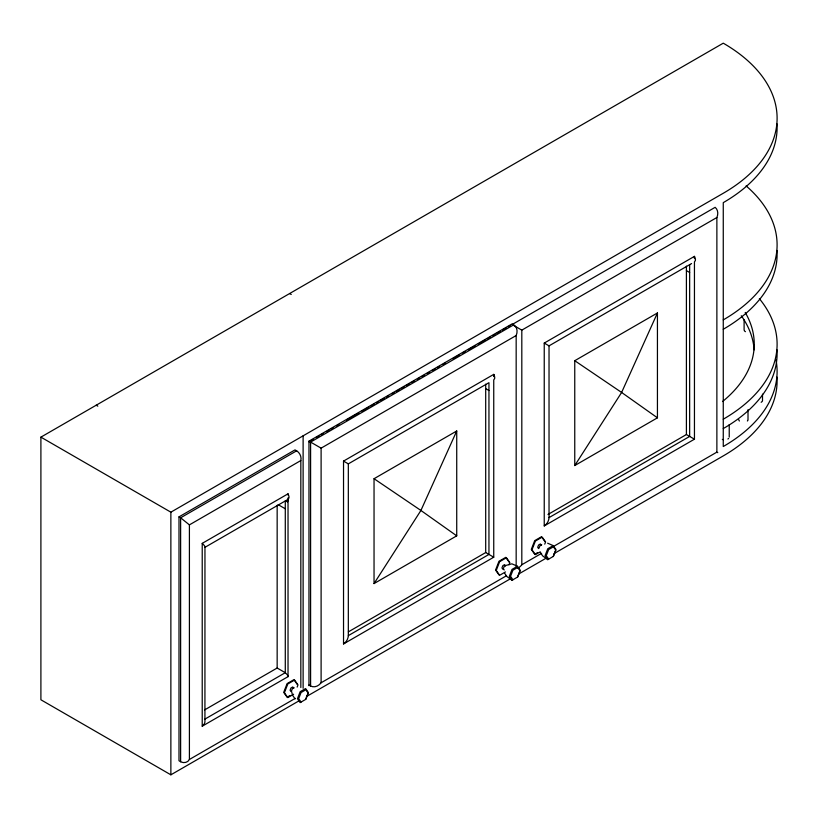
<?xml version="1.0" encoding="UTF-8"?>
<svg xmlns="http://www.w3.org/2000/svg" width="818" height="818" viewBox="0 0 818 818"><rect width="100%" height="100%" fill="white"/><g stroke="black" fill="none" stroke-linecap="round" stroke-linejoin="round"><path stroke-width="1.23" d="M493.673 375.779L493.745 374.378L343.529 461.096L343.529 643.94L493.745 557.211L493.745 379.91L494.604 378.611A4.56 2.638 60 0 0 494.604 376.679L493.745 374.378L493.745 376.587M694.38 257.762L694.451 256.361L544.236 343.079L544.236 525.923L694.451 439.194L694.451 261.893L695.32 260.594A4.56 2.638 60 0 0 695.32 258.662L694.451 256.361L694.451 258.57M288.089 497.835L287.629 501.863L285.288 500.943L285.288 672.703L287.036 674.492A6.023 1.299 39 0 1 287.997 675.872L288.028 676.66L202.22 726.2L202.22 543.367L288.028 493.827L288.887 496.127A4.56 2.638 60 0 1 288.887 498.06L288.028 499.369L204.96 547.324L204.929 721.895A6.023 4.744 -85.3 0 1 203.979 724.38L202.22 726.2M300.83 687.509L300.83 460.544C301.893 456.137 299.081 451.567 295.001 449.9L178.999 516.864L178.999 760.75C182.036 763.388 187.434 763.409 189.408 759.482L295.318 698.347M297.149 687.089L297.997 684.901L294.592 680.055L287.793 683.991L284.388 692.764L287.793 697.611L293.621 694.237M305.605 699.451L308.325 692.437L305.605 688.562L300.155 691.701L297.435 698.725L300.155 702.601L305.83 699.298L308.212 693.153L305.83 689.768L301.065 692.519L298.682 698.664L301.065 702.048M509.011 564.778L509.859 562.59L506.454 557.743L499.645 561.669L496.24 570.453L499.645 575.289L505.483 571.925M517.467 577.14L520.187 570.126L517.467 566.25L511.884 563.827L505.984 565.402L504.205 566.434L503.315 568.725L504.205 569.993M539.052 548.091L539.941 545.79L541.72 544.768M544.747 544.144L545.606 541.945L542.201 537.109L535.391 541.035L531.986 549.808L535.391 554.655L540.248 551.843M553.203 556.506L555.933 549.481L553.203 545.606L547.62 543.193M456.73 430.984L420.912 510.463L374.041 583.571L374.041 478.714L456.73 430.984L456.73 535.841L374.041 583.571M657.437 312.967L621.619 392.456L574.757 465.554L574.757 360.707L657.437 312.967L657.437 417.824L574.757 465.554M204.96 547.324L204.929 546.536A6.023 1.299 39 0 0 203.979 545.146L202.22 543.367M40.9 437.139L723.265 43.18A183.815 106.125 0 0 1 723.265 193.263L170.87 512.18L40.9 437.139L40.9 699.779L170.87 774.82L298.713 701.016M308.969 685.709L308.969 441.147L512.058 323.897L513.684 324.838A9.274 7.577 -60 0 1 516.168 335.533L516.168 566.332M308.969 441.832L313.396 439.276M316.719 437.354L318.928 436.076M321.147 434.798L323.355 433.52M326.679 431.607L328.897 430.329M331.106 429.051L333.315 427.773M336.638 425.851L338.856 424.573M346.597 420.104L358.775 413.08M362.098 411.157L368.734 407.323M370.953 406.045L374.266 404.133M376.484 402.855L378.693 401.577M380.912 400.299L384.225 398.376M386.444 397.098L388.652 395.82M391.975 393.908L394.194 392.63M396.403 391.352L399.726 389.429M401.935 388.151L404.153 386.873M406.362 385.595L409.685 383.683M411.894 382.405L414.113 381.127M417.425 379.215L419.644 377.936M421.853 376.658L424.072 375.38M427.395 373.458L429.603 372.18M432.926 370.268L435.135 368.99M437.354 367.711L439.563 366.433M442.886 364.511L445.094 363.233M452.845 358.765L459.491 354.93M462.804 353.008L465.023 351.73M468.336 349.818L474.982 345.983M478.305 344.071L484.941 340.237M487.15 338.959L490.473 337.036M492.692 335.758L494.9 334.48M497.119 333.202L500.432 331.29M502.651 330.012L505.964 328.09M508.183 326.811L510.391 325.533M512.61 324.255L715.136 207.332A9.274 7.577 -60 0 1 716.875 217.516L716.875 452.139L717.785 452.661M513.684 324.838L310.595 442.088L310.595 685.965A9.274 7.577 -60 0 0 321.106 682.774L506.25 575.882M296.627 450.83L180.625 517.804L178.999 516.864M513.909 325.574L521.812 330.135L716.875 217.516M308.969 441.147L321.106 448.152L516.168 335.533M189.408 759.482L189.408 524.87L300.83 460.544M544.236 525.923A9.029 7.372 -60 0 0 549.031 517.61L549.031 345.85L691.578 263.56M348.325 635.627L348.325 463.867L488.949 382.681L488.949 554.44L348.325 635.627A9.029 7.372 -60 0 1 343.529 643.94M204.541 709.942L277.159 668.02L285.288 672.703L204.96 719.083M547.978 514.471L686.404 434.542L694.451 439.194M348.376 631.854L485.698 552.559L493.745 557.211M549.031 517.61L689.656 436.423L689.656 264.664M541.516 536.71L534.706 540.647L531.301 549.42L534.706 554.267L537.63 552.579M294.122 687.713L292.343 688.746L291.453 691.036L292.619 695.361L295.083 698.869M290.022 695.525L287.108 697.212L283.703 692.365L287.108 683.592L293.918 679.666L297.323 684.513M517.467 566.25L512.017 569.389L509.297 576.414L512.017 580.289L517.692 576.987L520.074 570.841L517.692 567.447L512.927 570.207L510.544 576.342L512.927 579.737M553.203 545.606L547.763 548.755L545.033 555.78L547.763 559.645L553.428 556.352L555.811 550.207L553.428 546.813L548.663 549.563L546.281 555.708L548.663 559.103M517.712 568.111A9.274 7.577 -60 0 0 521.812 564.757L541.649 553.305M553.776 546.301L716.875 452.139M306.443 696.558L510.984 578.459M518.724 573.991L546.363 558.04M554.103 553.571L723.265 455.902A183.815 106.125 0 0 0 776.988 377.078M686.404 270.615L689.656 272.496M512.119 324.541L512.988 325.043M544.236 343.079L549.031 345.85M485.698 388.632L488.949 390.513M289.623 293.539L291.249 294.48M343.529 461.096L348.325 463.867M278.171 504.675L285.288 508.776M96.187 405.217L97.812 406.157M308.969 685.034L310.595 685.965M574.757 360.707L621.619 392.456L657.437 417.824M374.041 478.714L420.912 510.463L456.73 535.841M547.763 559.645L542.682 555.923L540.217 552.406M512.017 580.289L506.945 576.557L504.471 573.04M189.408 524.87L180.625 517.804L180.625 761.691M542.201 537.682L544.921 541.557M541.25 545.248L540.361 543.98L538.581 545.013L537.692 547.303L538.581 548.571M509.174 562.191L505.769 557.344L498.96 561.281L495.565 570.054L498.96 574.901M505.514 565.882L504.624 564.614L502.845 565.647L501.955 567.937L502.845 569.205M293.652 688.194L292.762 686.936L290.983 687.958L290.093 690.249L290.983 691.517M288.028 493.827L288.11 495.135M762.509 394.143L762.509 400.391A4.591 2.648 0 0 1 762.345 401.086M748.01 409.665L748.01 419.675M744.104 319.797L744.104 329.807M729.227 424.614L729.227 437.119M686.404 266.147L686.404 434.542M521.812 330.135L521.812 564.757M485.698 384.163L485.698 552.559M321.106 448.152L321.106 682.774M303.12 435.82L303.12 688.265M288.028 499.369L288.028 676.66M277.159 505.36L277.159 668.02M170.87 512.18L170.87 774.82M776.047 360.135A183.815 106.125 0 0 1 723.265 446.526L723.265 202.639A183.815 106.125 0 0 0 776.988 123.815M747.856 420.36A4.591 2.648 0 0 1 747.396 420.994M739.441 420.994A4.591 2.648 0 0 1 738.828 419.675M759.36 298.672A183.815 106.125 0 0 1 723.265 419.205M745.218 312.445A171.708 99.131 0 0 1 722.519 401.566M776.988 349.756A183.815 106.125 0 0 1 723.265 428.581M728.613 438.438A4.591 2.648 0 0 1 727.887 438.99M723.439 439.675A4.591 2.648 0 0 1 722.335 439.409M741.272 315.748A171.708 99.131 0 0 1 754.124 349.869M745.454 331.679A4.591 2.648 0 0 1 744.257 330.492M761.895 401.72A4.591 2.648 0 0 1 761.159 402.272M776.988 250.451A183.815 106.125 0 0 1 723.265 329.265M746.118 185.891A183.815 106.125 0 0 1 723.265 319.889"/></g></svg>
